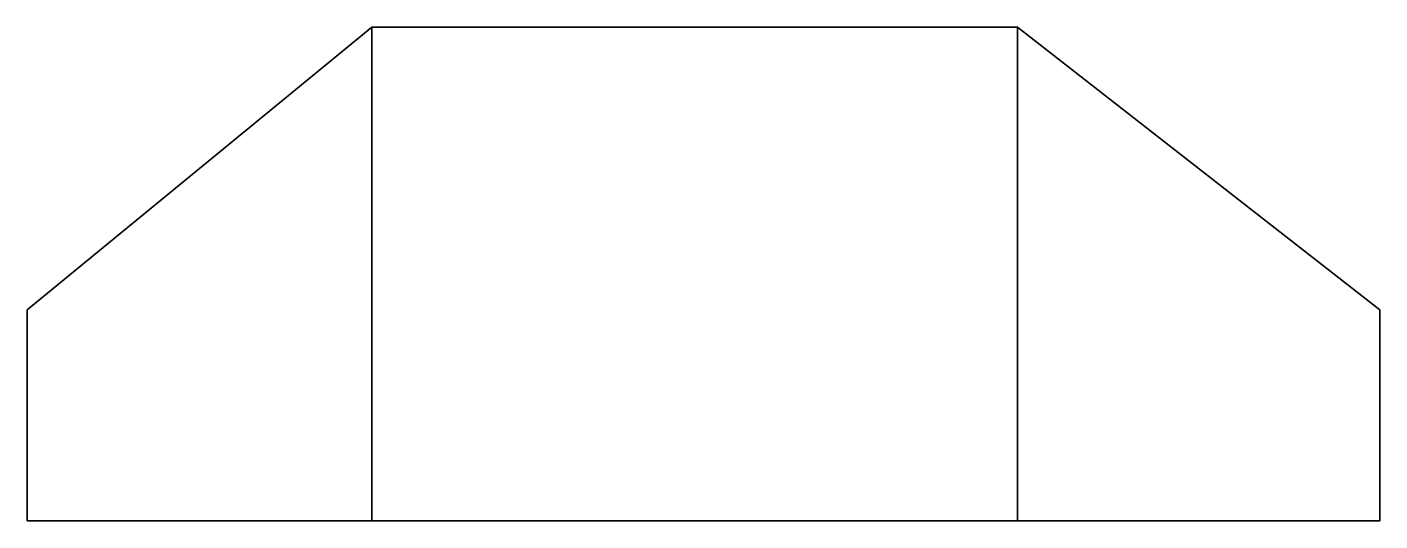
# Model space of a CAD drawing. Extents: x -0.74 to 0.79, y -0.56 to 0.
import ezdxf

# ---------------------------------------------------------------- set-up
doc = ezdxf.new("R2010")
doc.units = 0
doc.layers.add('SHOVEL', color=6, linetype='CONTINUOUS')

msp = doc.modelspace()

# ---------------------------------------------------------------- linework, layer by layer
at = {"layer": 'SHOVEL'}
for points in [[(-0.35, 0), (-0.74, -0.32), (-0.74, -0.5589), (-0.35, -0.5589)], [(-0.74, -0.32), (-0.35, 0), (-0.35, -0.5589), (-0.74, -0.5589)], [(-0.35, 0), (0.38, 0), (0.38, -0.5589), (-0.35, -0.5589)], [(0.38, 0), (-0.35, 0), (-0.35, -0.5589), (0.38, -0.5589)], [(0.79, -0.32), (0.38, 0), (0.38, -0.5589), (0.79, -0.5589)], [(0.38, 0), (0.79, -0.32), (0.79, -0.5589), (0.38, -0.5589)]]:
    msp.add_3dface(points, dxfattribs=at)

doc.saveas('drawing.dxf')
